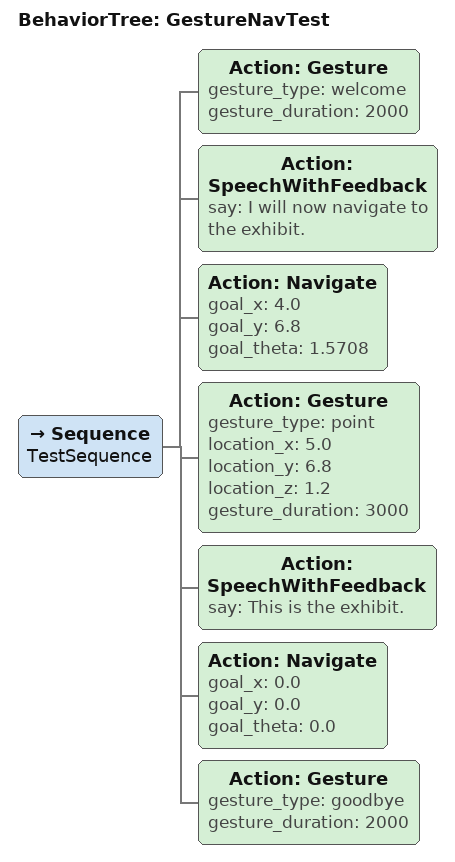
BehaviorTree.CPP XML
<?xml version="1.0" encoding="UTF-8"?>
<root BTCPP_format="4" main_tree_to_execute="GestureNavTest">

  <BehaviorTree ID="GestureNavTest">
    <Sequence name="TestSequence">

      <!-- 1. Welcome gesture -->
      <Action ID="Gesture" gesture_type="welcome" gesture_duration="2000"/>

      <!-- 2. Announce movement -->
      <Action ID="SpeechWithFeedback" say="I will now navigate to the exhibit."/>

      <!-- 3. Navigate to a target point -->
      <Action ID="Navigate" goal_x="4.0" goal_y="6.8" goal_theta="1.5708"/>

      <!-- 4. Point at something once arrived -->
      <Action ID="Gesture"
              gesture_type="point"
              location_x="5.0"
              location_y="6.8"
              location_z="1.2"
              gesture_duration="3000"/>

      <!-- 5. Describe what is being pointed at -->
      <Action ID="SpeechWithFeedback" say="This is the exhibit."/>

      <!-- 6. Navigate back to start -->
      <Action ID="Navigate" goal_x="0.0" goal_y="0.0" goal_theta="0.0"/>

      <!-- 7. Goodbye gesture -->
      <Action ID="Gesture" gesture_type="goodbye" gesture_duration="2000"/>

    </Sequence>
  </BehaviorTree>

</root>
